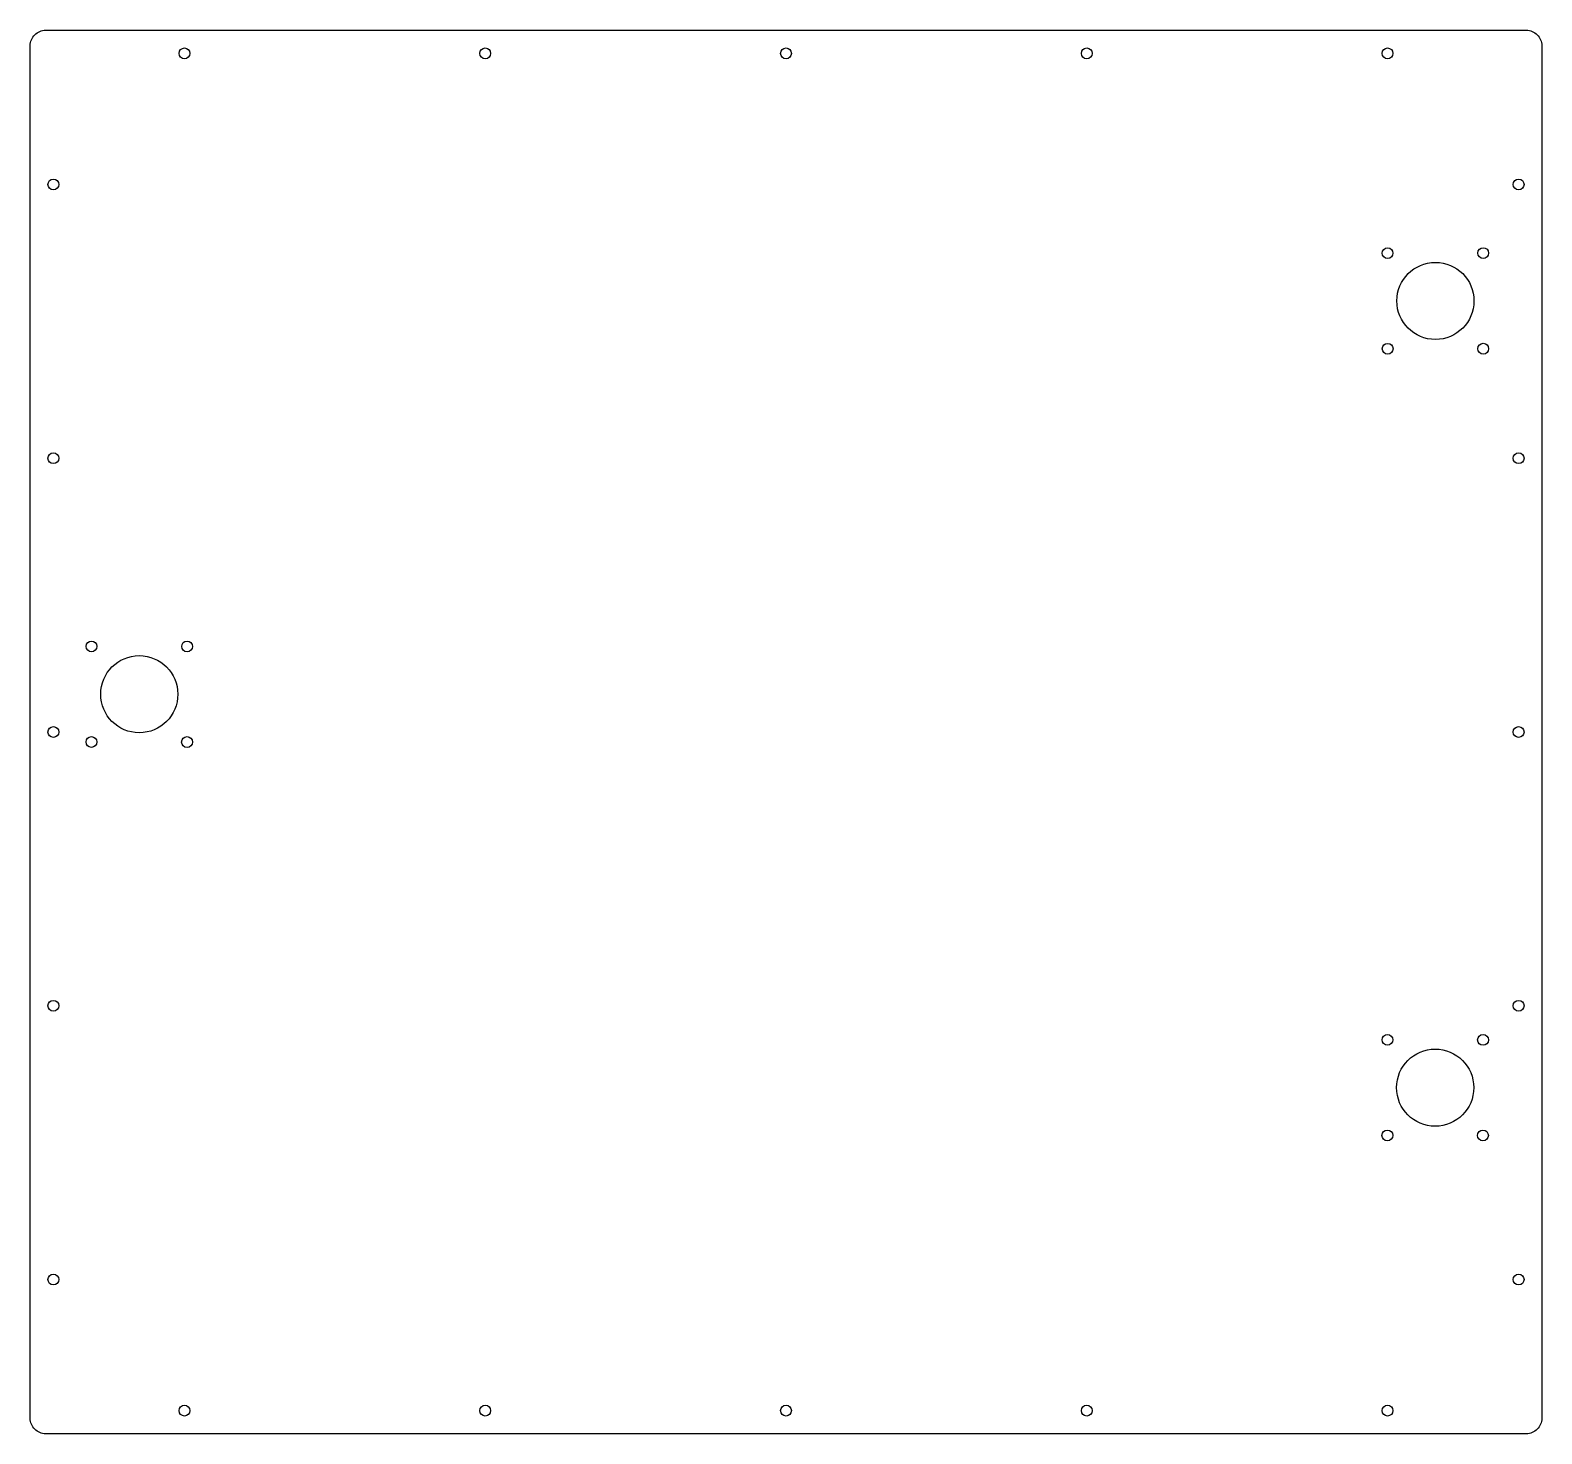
# Model space of a CAD drawing. Header units: millimetres. Extents: x -490 to 0, y 0 to 455.
import ezdxf

# ---------------------------------------------------------------- set-up
doc = ezdxf.new("R2010")
doc.units = ezdxf.units.MM
doc.layers.get('0').update_dxf_attribs({"linetype": 'CONTINUOUS'})

msp = doc.modelspace()

# ---------------------------------------------------------------- linework, layer by layer
msp.add_lwpolyline([(-5, 455, -0.414214), (0, 450), (0, 5, -0.414214), (-5, 0), (-485, 0, -0.414214), (-490, 5), (-490, 450, -0.414214), (-485, 455)], format="xyb", close=True)
for centre, radius in [((-440, 447.5), 1.75), ((-342.5, 447.5), 1.75), ((-245, 447.5), 1.75), ((-147.5, 447.5), 1.75), ((-50, 447.5), 1.75), ((-482.5, 405), 1.75), ((-7.5, 405), 1.75), ((-49.98, 382.73), 1.75), ((-18.99, 382.75), 1.75), ((-34.47, 367.25), 12.5), ((-49.96, 351.74), 1.75), ((-18.97, 351.76), 1.75), ((-482.5, 316.25), 1.75), ((-7.5, 316.25), 1.75), ((-470.14, 255.25), 1.75), ((-439.15, 255.23), 1.75), ((-454.66, 239.75), 12.5), ((-482.5, 227.5), 1.75), ((-470.16, 224.26), 1.75), ((-439.17, 224.24), 1.75), ((-7.5, 227.5), 1.75), ((-482.5, 138.75), 1.75), ((-7.5, 138.75), 1.75), ((-50.03, 127.71), 1.75), ((-19.04, 127.68), 1.75), ((-34.55, 112.2), 12.5), ((-50.05, 96.72), 1.75), ((-19.06, 96.7), 1.75), ((-482.5, 50), 1.75), ((-7.5, 50), 1.75), ((-440, 7.5), 1.75), ((-342.5, 7.5), 1.75), ((-245, 7.5), 1.75), ((-147.5, 7.5), 1.75), ((-50, 7.5), 1.75)]:
    msp.add_circle(centre, radius)

doc.saveas('drawing.dxf')
